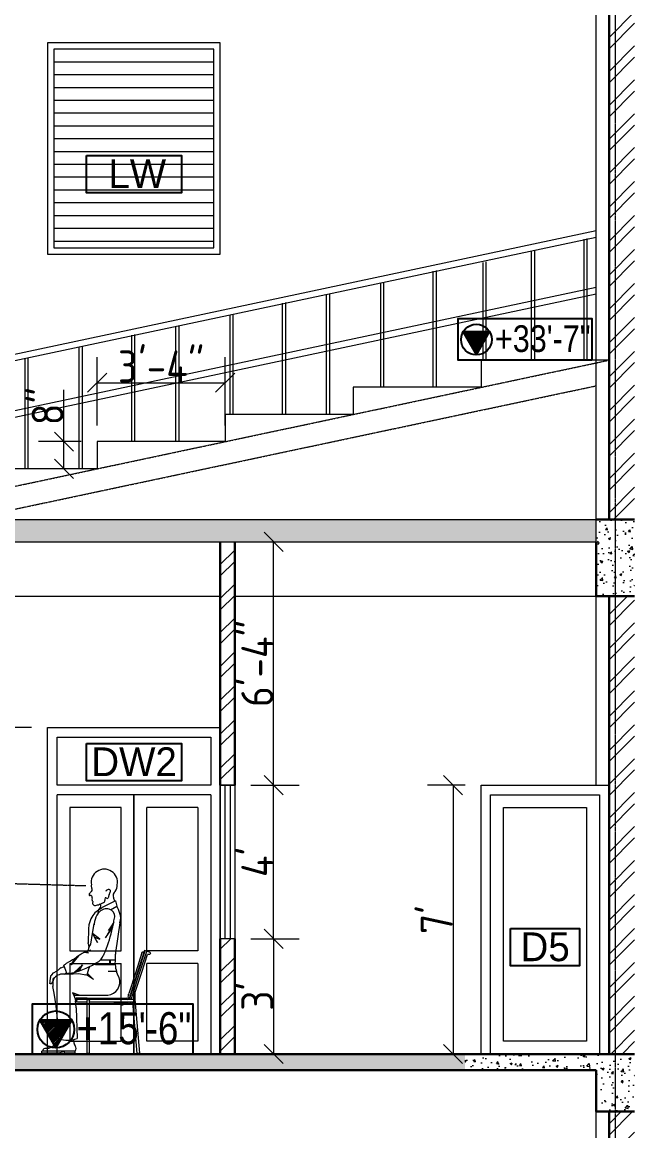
# Model space of a CAD drawing. Extents: x -95606 to 113309, y -42160 to -940.
# Drawn here: x -30678.1 to -30488.2, y -17603.9 to -17257.5 of the extents above; entities that cross this region are included whole.
import ezdxf

# ---------------------------------------------------------------- set-up
doc = ezdxf.new("R2010")
doc.units = 0
doc.header["$LTSCALE"] = 0.02
doc.header["$MEASUREMENT"] = 0
doc.header["$PDMODE"] = 3
doc.header["$PDSIZE"] = -2
for name, pattern in [('( Dashed )', [0.75, 0.5, -0.25]), ('ACAD_ISO04W100', [30, 24, -3, 0, -3]), ('CENTERX2', [101.6, 63.5, -12.7, 12.7, -12.7])]:
    doc.linetypes.add(name, pattern=pattern)
doc.layers.get('0').update_dxf_attribs({"linetype": 'CONTINUOUS'})
doc.layers.get('DEFPOINTS').update_dxf_attribs({"linetype": 'CONTINUOUS'})
for name, color, linetype, lineweight in [('dimension', 250, 'CONTINUOUS', 18), ('DOOR WIN TEXT', 102, 'CONTINUOUS', 25), ('Hatch', 252, 'CONTINUOUS', 9), ('RBH CENTER LINE', 1, 'ACAD_ISO04W100', 13), ('RBH DIMENSIONS', 8, 'CONTINUOUS', 15), ('RBH TEXT', 50, 'CONTINUOUS', 13), ('RBH TEXT FRAME', 90, 'CONTINUOUS', 25), ('RBH WALL - 0.18', 252, 'CONTINUOUS', 18), ('RBH WALL - 0.30', 7, 'CONTINUOUS', 30), ('RBH-FURNITURE', 112, 'CONTINUOUS', 15)]:
    doc.layers.add(name, color=color, linetype=linetype, lineweight=lineweight)
doc.layers.add('RBH DO & WIN', color=7, linetype='CONTINUOUS', lineweight=9, true_color=0x8a008a)
doc.styles.add('RBH-225', font='ARIALN.TTF', dxfattribs={"height": 225})
doc.styles.add('RBH-TEXT', font='ARIALN.TTF', dxfattribs={"height": 175})
doc.styles.get("Standard").update_dxf_attribs({"font": 'ISOCP'})
doc.dimstyles.new('RBH DIM 01', dxfattribs={"dimtxt": 10, "dimasz": 6, "dimexe": 8, "dimexo": 5, "dimgap": 0.09, "dimtad": 1, "dimdec": 0, "dimzin": 0, "dimdsep": 46, "dimlunit": 4, "dimtxsty": 'Standard', "dimblk": 'OBLIQUE', "dimcen": 0.09, "dimclrd": 4, "dimclre": 1, "dimclrt": 2, "dimadec": 0, "dimazin": 0, "dimtfac": 1, "dimtdec": 0, "dimtofl": 0, "dimtmove": 0, "dimatfit": 3, "dimldrblk": 'OPEN30', "dimfxl": 1, "dimtolj": 1, "dimtzin": 0, "dimlwd": -1, "dimlwe": -1, "dimarcsym": 0})
pattern_1 = [(50, (-400882.442, -522400.5036), (7.172601826, -0.62752135), [0.75, -8.25]), (355, (-400882.442, -522400.5036), (-1.38751334, 7.52192134), [0.6, -6.6]), (100.4514445, (-400881.8446, -522400.556), (5.78508847, 6.89439991), [0.63740192, -7.01142112]), (46.1842, (-400882.442, -522398.504), (10.67241331, -1.65519281), [1.125, -12.375]), (96.6356355, (-400881.553, -522398.642), (9.34661946, 9.741186), [0.95610342, -10.5171376]), (351.184164, (-400882.442, -522398.504), (9.34661945, 9.741186), [0.9, -9.90000001]), (21, (-400881.442, -522399.0036), (5.96907052, -4.026188907), [0.75, -8.25]), (326, (-400881.442, -522399.0036), (2.43315332, 7.25150045), [0.6, -6.6]), (71.4514447, (-400880.945, -522399.339), (8.40222377, 3.22531153), [0.6374019, -7.01142112]), (37.5, (-400882.4423, -522400.5036), (0.121598553, 3.328938538), [0, -6.52, 0, -6.7, 0, -6.625]), (7.5, (-400882.4423, -522400.5036), (2.630695374, 3.944117119), [0, -3.82, 0, -6.37, 0, -2.525]), (327.5, (-400884.6723, -522400.5036), (5.338224362, -0.225548717), [0, -2.5, 0, -7.8, 0, -10.35]), (317.5, (-400885.6723, -522400.5036), (5.831861693, 1.001049823), [0, -3.25, 0, -5.18, 0, -7.35])]
pattern_2 = [(50, (-400882.442, -522393.5036), (7.172601826, -0.62752135), [0.75, -8.25]), (355, (-400882.442, -522393.5036), (-1.38751334, 7.52192134), [0.6, -6.6]), (100.4514445, (-400881.8446, -522393.556), (5.78508847, 6.89439991), [0.63740192, -7.01142112]), (46.1842, (-400882.442, -522391.504), (10.67241331, -1.65519281), [1.125, -12.375]), (96.6356355, (-400881.553, -522391.642), (9.34661946, 9.741186), [0.95610342, -10.5171376]), (351.184164, (-400882.442, -522391.504), (9.34661945, 9.741186), [0.9, -9.90000001]), (21, (-400881.442, -522392.0036), (5.96907052, -4.026188907), [0.75, -8.25]), (326, (-400881.442, -522392.0036), (2.43315332, 7.25150045), [0.6, -6.6]), (71.4514447, (-400880.945, -522392.339), (8.40222377, 3.22531153), [0.6374019, -7.01142112]), (37.5, (-400882.4423, -522393.5036), (0.121598553, 3.328938538), [0, -6.52, 0, -6.7, 0, -6.625]), (7.5, (-400882.4423, -522393.5036), (2.630695374, 3.944117119), [0, -3.82, 0, -6.37, 0, -2.525]), (327.5, (-400884.6723, -522393.5036), (5.338224362, -0.225548717), [0, -2.5, 0, -7.8, 0, -10.35]), (317.5, (-400885.6723, -522393.5036), (5.831861693, 1.001049823), [0, -3.25, 0, -5.18, 0, -7.35])]

# ---------------------------------------------------------------- blocks, each defined once
blk = doc.blocks.new('GG5')
at = {"layer": 'RBH-FURNITURE'}
for p, q in [((-13.62, 15.69), (-13.42, 15.69)), ((-13.62, 14.89), (-13.16, 14.89)), ((-13.42, 15.69), (-12.18, 16.1)), ((-11.33, 9.35), (-13.16, 14.89)), ((-10.75, 9.35), (-12.86, 15.88)), ((-10.25, 9.35), (-12.4, 16.03)), ((-12.18, 16.1), (-10.02, 9.35)), ((-11.36, 15.41), (-9.42, 9.35)), ((-9.27, 3.1), (-11.33, 9.35)), ((-8, 0.8), (-10.75, 9.35)), ((-7.51, 0.85), (-10.25, 9.35)), ((-10.02, 9.35), (-7.83, 2.47)), ((-9.42, 9.35), (-7.31, 2.72)), ((-10.73, -15.93), (-9.27, 0.8)), ((-9.94, -16), (-8.54, 0)), ((-9.27, 0.8), (-6.69, 0.8)), ((-8.54, 0), (-4.97, 0)), ((-7.13, 1.21), (-7.32, 0.8)), ((-6.66, 0.95), (-6.82, 0.8)), ((-6.66, 0.95), (-6.69, 0.8)), ((-6.69, 0.8), (5.19, 0.8)), ((-6.66, 0.95), (5.77, 0.95)), ((-6.53, 0.95), (-6.53, 1.13)), ((5.77, 1.37), (-6.37, 1.29)), ((-5.78, 0), (-5.45, 0)), ((-5.45, -0.72), (-5.45, 0)), ((-4.97, 0), (4.97, 0)), ((-4.97, -0.72), (-4.97, 0)), ((4.97, 0), (4.97, 0.48)), ((4.97, 0.08), (4.97, 0.09)), ((4.97, 0.07), (4.97, 0.08)), ((4.97, -16), (4.97, 0)), ((5.56, 0.8), (9.46, 0.8)), ((9.02, 1.39), (5.77, 1.37)), ((5.77, 0.95), (9.46, 0.95)), ((5.77, 0.48), (5.77, 0.48)), ((5.77, 0), (5.77, 0.48)), ((5.77, 0.09), (5.77, 0.08)), ((5.77, 0.08), (5.77, 0.07)), ((5.77, -16), (5.77, 0)), ((5.77, 0), (8.69, 0)), ((9.26, 1.15), (9.26, 0.95)), ((9.46, 0.95), (9.46, 0.8)), ((-7.7, -0.01), (-7.98, -0.27)), ((-5.54, -0.24), (-7.98, -0.43)), ((-7.98, -0.27), (-7.98, -0.43)), ((-7.8, -0.11), (-7.8, -0.01)), ((-6.01, -0.18), (-6.75, -0.18)), ((-2.63, -0.01), (-4.97, -0.2)), ((-10.85, -16.12), (-10.83, -15.92)), ((-10.85, -16.12), (-9.85, -16.21)), ((-10.83, -15.92), (-9.84, -16.01)), ((-9.85, -16.21), (-9.84, -16.01)), ((4.87, -16.2), (4.87, -16)), ((4.87, -16), (5.87, -16)), ((4.87, -16.2), (5.87, -16.2)), ((5.87, -16.2), (5.87, -16))]:
    blk.add_line(p, q, dxfattribs=at)
at = {"layer": 'RBH-FURNITURE', "ltscale": 0.75}
blk.add_line((-9.27, 0.8), (-9.27, 3.1), dxfattribs=at)
at = {"layer": 'RBH-FURNITURE'}
for centre, radius, start, end in [((-13.62, 15.29), 0.4, 89.9996, 271.6586), ((-11.74, 15.29), 0.401, 17.896, 132.766), ((-11.71, 1.18), 4.09, 0.0294, 18.3736), ((-6.75, 1.1), 0.8, 197.8526, 201.9154), ((-6.75, 1.1), 1.28, 239.1233, 270), ((-10.38, 1.59), 3.27, 353.2419, 20.1196), ((-24.39, 18.73), 25.02, 314.2221, 315.6648), ((-6.37, 1.13), 0.16, 90.337, 180), ((-6.01, 0.06), 0.24, 194.1302, 345.8698), ((5.37, 0.44), 0.402, 5.8384, 175.0625), ((8.69, 0.4), 0.4, 0.0017, 90), ((8.69, 0.4), 0.4, 270, 359.9998), ((8.69, 0.4), 0.4, 270, 270.4497), ((9.02, 1.15), 0.24, 359.9988, 89.9501), ((-39.8, 34.48), 47.23, 312.3525, 313.1175), ((-5.21, -0.72), 0.24, 180, 0)]:
    blk.add_arc(centre, radius, start, end, dxfattribs=at)
blk = doc.blocks.new('btyr')
at = {"color": 7, "lineweight": 5}
for p, q in [((125.8, 467.3), (21.8, 415.1)), ((125.8, 467.3), (136.4, 425.6)), ((-52.6, 352), (-66.4, 326)), ((-35.3, 372.8), (-52.6, 352)), ((-6.8, 393.7), (-35.3, 372.8)), ((-9.1, 372.4), (-6, 400.9)), ((-6, 400.9), (8.2, 415.6)), ((-6, 400.9), (21.8, 415.1)), ((85.2, 398.3), (136.4, 425.6)), ((150.1, 401.3), (136.4, 425.6)), ((163.6, 354), (150.1, 401.3)), ((168.1, 331.5), (163.6, 354)), ((-82.7, 280.8), (-86.3, 248.4)), ((-66.4, 326), (-82.7, 280.8)), ((-53.8, 211.8), (-40.7, 288.3)), ((108.1, 282.1), (48, 180.1)), ((111.6, 300.3), (69.5, 236.6)), ((69.5, 236.6), (108.1, 282.1)), ((160.4, 296.4), (126.4, 63.6)), ((160.4, 296.4), (168.1, 331.5)), ((-86.3, 248.4), (-87.3, 140.8)), ((-68.2, 128.5), (-53.8, 211.8)), ((-53.8, 211.8), (-38.6, 184.5)), ((2, 168.8), (-53.8, 211.8)), ((-38.6, 184.5), (2, 168.8)), ((-15.6, 143.4), (-38.6, 184.5)), ((-38.6, 184.5), (-15.6, 143.4)), ((48, 180.1), (102.4, 255.8)), ((-84, 102.2), (-90.5, 77.6)), ((-87.8, 134), (-87.3, 140.8)), ((-87.8, 134), (-84, 102.2)), ((-84, 102.2), (-68.2, 128.5)), ((-162.9, 38.4), (-221, -33.2)), ((-221, -33.2), (-193.6, 14.5)), ((-116.5, 66), (-85.9, 60.7)), ((-112.2, 68.1), (-67.7, 81.9)), ((-85.9, 60.7), (-112.2, 68.1)), ((-67.7, 81.9), (-90.5, 77.6)), ((6, 5.2), (-6, -5.2)), ((7.6, 7.1), (6, 5.2)), ((10.2, 12.2), (7.6, 7.1)), ((7.6, 7.1), (78.7, 7.1)), ((20.4, 28), (10.2, 12.2)), ((78.7, 7.1), (78.7, -30.7)), ((78.7, 7.1), (83.5, 7.1)), ((83.5, 7.1), (83.5, -30.7)), ((83.5, 7.1), (126.7, 7.1)), ((123.9, -30.7), (126.7, 7.1)), ((126.7, 7.1), (126.4, 52.4)), ((-357.9, -94.8), (-331.4, -77.7)), ((-253.6, -96.7), (-277.1, -35.8)), ((-132.5, -32.2), (-198.7, -91.8)), ((-132.5, -32.2), (-174, -84.4)), ((-174, -84.4), (-132.5, -32.2)), ((-154.8, -78), (-132.5, -32.2)), ((-93.6, -100.8), (-84, -63.8)), ((-84, -63.8), (-74, -44)), ((-34.7, -30.7), (-48.6, -30.7)), ((-35.3, -22.8), (-34.7, -30.7)), ((-29.9, -30.7), (-34.7, -30.7)), ((-30.5, -20.3), (-29.9, -30.7)), ((-29.9, -30.7), (78.7, -30.7)), ((134.3, -84.6), (67.7, -84.6)), ((78.7, -30.7), (83.5, -30.7)), ((83.5, -30.7), (123.9, -30.7)), ((145, -113.3), (134.3, -84.6)), ((-387, -178), (-384.7, -165.2)), ((-384.7, -165.2), (-383.2, -129.9)), ((-383.3, -125.8), (-383.2, -129.9)), ((-378.7, -114.9), (-382.4, -120.6)), ((-378.7, -114.9), (-372.7, -110.3)), ((-372.7, -110.3), (-357.9, -94.8)), ((-368.6, -173.3), (-364.4, -165.9)), ((-364.4, -165.9), (-365.4, -177.2)), ((-364.1, -149.3), (-364.4, -165.9)), ((-361.8, -155.5), (-364.4, -165.9)), ((-358.5, -145.6), (-361.8, -155.5)), ((-350.6, -132.4), (-360.6, -140.9)), ((-355.1, -139.5), (-358.5, -145.6)), ((-350.6, -132.4), (-355.1, -139.5)), ((-344.2, -125.3), (-350.6, -132.4)), ((-332.5, -116.8), (-344.2, -125.3)), ((-324.5, -112.8), (-332.5, -116.8)), ((-314.4, -109.6), (-324.5, -112.8)), ((-303, -105.9), (-314.4, -109.6)), ((-288.1, -104), (-303, -105.9)), ((-276.2, -104), (-288.1, -104)), ((-276.2, -104), (-263.9, -99.5)), ((-276.2, -104), (-205.7, -101.2)), ((-253.6, -96.7), (-263.9, -99.5)), ((-253.9, -96.5), (-253.6, -96.7)), ((-251.8, -101.6), (-253.6, -96.7)), ((-205.7, -101.2), (-160.8, -100.5)), ((-160.8, -100.5), (-105.5, -110.1)), ((-94.4, -114.3), (-105.5, -110.1)), ((-94.4, -114.3), (-93.6, -100.8)), ((-45.2, -145.9), (-94.4, -114.3)), ((-93.6, -100.8), (-45.2, -145.9)), ((153.3, -131.2), (145, -113.3)), ((158.6, -153.7), (153.3, -131.2)), ((158.6, -177.5), (158.6, -153.7)), ((-381, -179.7), (-387, -178)), ((-365.4, -177.2), (-365.4, -188.6)), ((-365.4, -188.6), (-364.3, -201.9)), ((-158, -268.5), (-210.5, -250.7)), ((-210.5, -250.7), (-203.4, -259.9)), ((-210.5, -250.7), (-196.6, -276.4)), ((88.4, -263.5), (109.7, -253.7)), ((109.7, -253.7), (128, -239.5)), ((128, -239.5), (142.5, -222)), ((142.5, -222), (154.3, -197.2)), ((154.3, -197.2), (158.6, -177.5)), ((-203.4, -259.9), (-197.5, -265.1)), ((-197.5, -265.1), (-192, -267.8)), ((-196.6, -276.4), (-191.3, -293.5)), ((-192, -267.8), (-183.2, -268.5)), ((-191.3, -293.5), (-187.6, -314.2)), ((-183.2, -268.5), (-158, -268.5)), ((-158, -268.5), (66.2, -268.5)), ((66.2, -268.5), (88.4, -263.5)), ((-182.8, -369.1), (-175.3, -606.6)), ((-360.4, -668.6), (-376, -676.5)), ((-353.8, -661.7), (-360.4, -668.6)), ((-345.9, -651.8), (-353.8, -661.7)), ((-338.9, -641.5), (-345.9, -651.8)), ((-328.4, -635), (-338.9, -641.5)), ((-316.2, -627.6), (-328.4, -635)), ((-301.9, -621.1), (-316.2, -627.6)), ((-200.7, -632.2), (-201, -615.2)), ((-448.9, -722), (-448.9, -706.5)), ((-188.8, -706.8), (-448.9, -706.5)), ((-322, -722.2), (-448.9, -722)), ((-275.5, -712), (-322, -722.2)), ((-268.3, -722.1), (-275.5, -712)), ((-188.7, -722), (-268.3, -722.1)), ((-188.7, -722), (-188.8, -706.8))]:
    blk.add_line(p, q, dxfattribs=at)
for centre, radius, start, end in [((38.2, 612.3), 102.8, 349.72187, 190.27813), ((-73.1, 516.4), 7.97, 141.77203, 243.10557), ((72.1, 409.2), 188.4, 135.22286, 143.50147), ((19.9, 584.6), 83.4, 173.56335, 192.21582), ((-75.1, 554.5), 18.4, 317.02237, 42.97763), ((73.5, 532.7), 24.5, 100.14571, 158.00324), ((73.8, 544.9), 12.9, 346.60906, 111.48734), ((-39.1, 583), 132, 329.69606, 341.87777), ((151.5, 506.3), 45.1, 127.75869, 198.55749), ((66.4, 587.3), 73.2, 321.68258, 3.96178), ((29.8, 585.9), 109.9, 3.38963, 4.22007), ((-74.5, 514.1), 5.33, 245.49275, 283.40658), ((-70.2, 496), 13.3, 38.81268, 103.28449), ((-77.8, 493.3), 21.1, 354.48309, 31.39559), ((-25.5, 480.1), 33.3, 160.28476, 198.29003), ((-86, 439), 42.1, 32.51916, 46.76919), ((-34.9, 451), 18.8, 145.75567, 278.65972), ((-47.4, 568.1), 136.6, 276.44118, 291.08039), ((-18.5, 524.5), 86.2, 283.61145, 312.45484), ((1.7, 430), 10.6, 27.96859, 89.72241), ((-13.2, 428.8), 25.1, 328.36798, 14.40072), ((33, 468.9), 10.4, 309.69338, 8.65143), ((115.8, 478.7), 73, 170.05671, 186.5179), ((44.7, 472.9), 18.4, 52.52834, 92.34821), ((60.4, 496.7), 10.2, 243.62979, 328.29019), ((191.4, 476.4), 123.2, 161.04317, 173.03294), ((16.6, 438.4), 106.6, 15.08701, 30.15519), ((448.4, 485.4), 329.5, 183.35971, 183.69805), ((131.9, 274.5), 173.1, 151.89199, 175.45324), ((52.3, 315.9), 83.4, 137.40546, 151.22198), ((52.3, 315.9), 83.4, 130.74343, 137.40546), ((53.9, 332.4), 72.9, 72.22781, 140.15723), ((63.8, 347.7), 55.6, 356.68304, 77.1735), ((131.9, 274.5), 173.1, 175.45324, 178.411), ((-1161, 542.7), 1295.5, 347.20375, 348.39633), ((-1161, 542.7), 1295.5, 348.39633, 349.21356), ((-1161, 542.7), 1295.5, 349.21356, 351.17013), ((-1161, 542.7), 1295.5, 338.83857, 347.20375), ((44.1, -489.9), 557.8, 115.14278, 122.93032), ((44.8, -259.2), 362.9, 124.92018, 131.05895), ((44.8, -259.2), 362.9, 119.81828, 124.92018), ((44.8, -259.2), 362.9, 116.38391, 119.81828), ((44.8, -259.2), 362.9, 118.04953, 119.81828), ((44.8, -259.2), 362.9, 115.63386, 116.38391), ((44.8, -259.2), 362.9, 111.89097, 115.63386), ((-22.9, 72.8), 62.4, 314.05665, 342.82699), ((-20.7, 96.7), 71.2, 323.60342, 342.32178), ((163.8, 58.1), 37.8, 171.69432, 188.73583), ((-467.9, 147.7), 263.5, 301.18593, 303.93939), ((-433.6, 66.1), 177.5, 309.48504, 313.69895), ((-287, -83.3), 31.9, 115.35531, 138.69821), ((-360.6, 103.4), 168.8, 290.77693, 295.02963), ((-301.6, 72.1), 122.3, 275.82863, 283.63377), ((-36.9, -323.2), 374.5, 126.39493, 129.88819), ((-384, 578.3), 695.2, 285.45785, 287.5813), ((-384, 578.3), 695.2, 287.5813, 289.24937), ((-384, 578.3), 695.2, 289.24937, 293.82845), ((-384, 578.3), 695.2, 293.82845, 295.60421), ((-384, 578.3), 695.2, 295.60421, 302.93563), ((258.2, -32.7), 134.2, 179.13219, 202.72745), ((-377.2, -124.1), 6.3, 146.30993, 195.9454), ((-351.5, -149.5), 12.6, 136.62961, 178.89987), ((-211.1, -341.3), 243.1, 93.36136, 99.63384), ((-384, 578.3), 695.2, 283.19492, 285.45785), ((-379.5, -167.1), 12.6, 263.41806, 330.65167), ((-2895.1, -703), 2580, 2.0854, 11.19794), ((-394.3, -359.8), 211.7, 4.25454, 12.42447), ((-394.3, -359.8), 211.7, 357.48232, 4.25454), ((-424.3, -706.8), 20.3, 96.30026, 179.14604), ((-396.8, -819.5), 136.2, 91.94497, 102.59926), ((-409, -605.9), 77.9, 275.58545, 295.07763), ((-249.2, -429.8), 191.6, 249.33256, 292.7092), ((-348.9, -556.8), 79.7, 306.15218, 312.24677), ((-149.6, -634.7), 51.1, 177.29065, 216.74365), ((-215.8, -687.2), 33.4, 324.01662, 41.12771)]:
    blk.add_arc(centre, radius, start, end, dxfattribs=at)
blk = doc.blocks.new('_Oblique')
at = {"color": 0, "linetype": 'ByBlock', "lineweight": -2}
blk.add_line((-0.5, -0.5), (0.5, 0.5), dxfattribs=at)
blk = doc.blocks.new('*D748')
at = {"layer": 'DEFPOINTS', "color": 0, "lineweight": -2, "ltscale": 0.75, "transparency": 16777216}
for p in [(-30534.7, -17495.94), (-30543.47, -17579.94), (-30534.7, -17579.94)]:
    blk.add_point(p, dxfattribs=at)
at = {"layer": 'RBH DIMENSIONS', "color": 1, "ltscale": 0.75, "transparency": 16777216}
for p, q in [((-30539.7, -17495.94), (-30551.47, -17495.94)), ((-30539.7, -17579.94), (-30551.47, -17579.94))]:
    blk.add_line(p, q, dxfattribs=at)
at = {"layer": 'RBH DIMENSIONS', "color": 4, "ltscale": 0.75, "transparency": 16777216}
blk.add_line((-30543.47, -17495.94), (-30543.47, -17579.94), dxfattribs=at)
at = {"layer": 'RBH DIMENSIONS', "color": 4, "ltscale": 0.75, "transparency": 16777216, "xscale": 6, "yscale": 6, "zscale": 6}
for p, rotation in [((-30543.47, -17495.94), 90), ((-30543.47, -17579.94), 270)]:
    blk.add_blockref('_Oblique', p, dxfattribs=dict(at, rotation=rotation))
at = {"layer": 'RBH DIMENSIONS', "color": 2, "ltscale": 0.75, "transparency": 16777216, "insert": (-30548.56, -17537.94), "char_height": 10, "attachment_point": 5, "rotation": 90}
blk.add_mtext("\\A1;7'", dxfattribs=at)
blk = doc.blocks.new('_Open30')
at = {"color": 0, "linetype": 'ByBlock', "lineweight": -2}
for p, q in [((-1, 0.268), (0, 0)), ((0, 0), (-1, -0.268)), ((0, 0), (-1, 0))]:
    blk.add_line(p, q, dxfattribs=at)
blk = doc.blocks.new('*D715')
at = {"layer": 'DEFPOINTS', "color": 0, "lineweight": -2, "ltscale": 0.75, "transparency": 16777216}
for p in [(-30611.7, -17543.94), (-30611.7, -17579.94), (-30599.53, -17579.94)]:
    blk.add_point(p, dxfattribs=at)
at = {"layer": 'RBH DIMENSIONS', "color": 1, "ltscale": 0.75, "transparency": 16777216}
for p, q in [((-30606.7, -17543.94), (-30591.53, -17543.94)), ((-30606.7, -17579.94), (-30591.53, -17579.94))]:
    blk.add_line(p, q, dxfattribs=at)
at = {"layer": 'RBH DIMENSIONS', "color": 4, "ltscale": 0.75, "transparency": 16777216}
blk.add_line((-30599.53, -17543.94), (-30599.53, -17579.94), dxfattribs=at)
at = {"layer": 'RBH DIMENSIONS', "color": 4, "ltscale": 0.75, "transparency": 16777216, "xscale": 6, "yscale": 6, "zscale": 6}
for p, rotation in [((-30599.53, -17543.94), 90), ((-30599.53, -17579.94), 270)]:
    blk.add_blockref('_Oblique', p, dxfattribs=dict(at, rotation=rotation))
at = {"layer": 'RBH DIMENSIONS', "color": 2, "ltscale": 0.75, "transparency": 16777216, "insert": (-30604.62, -17561.94), "char_height": 10, "attachment_point": 5, "rotation": 90}
blk.add_mtext("\\A1;3'", dxfattribs=at)
blk = doc.blocks.new('*D716')
at = {"layer": 'DEFPOINTS', "color": 0, "lineweight": -2, "ltscale": 0.75, "transparency": 16777216}
for p in [(-30611.7, -17495.94), (-30599.53, -17495.94), (-30611.7, -17543.94)]:
    blk.add_point(p, dxfattribs=at)
at = {"layer": 'RBH DIMENSIONS', "color": 1, "ltscale": 0.75, "transparency": 16777216}
for p, q in [((-30606.7, -17495.94), (-30591.53, -17495.94)), ((-30606.7, -17543.94), (-30591.53, -17543.94))]:
    blk.add_line(p, q, dxfattribs=at)
at = {"layer": 'RBH DIMENSIONS', "color": 4, "ltscale": 0.75, "transparency": 16777216}
blk.add_line((-30599.53, -17543.94), (-30599.53, -17495.94), dxfattribs=at)
at = {"layer": 'RBH DIMENSIONS', "color": 4, "ltscale": 0.75, "transparency": 16777216, "xscale": 6, "yscale": 6, "zscale": 6}
for p, rotation in [((-30599.53, -17495.94), 90), ((-30599.53, -17543.94), 270)]:
    blk.add_blockref('_Oblique', p, dxfattribs=dict(at, rotation=rotation))
at = {"layer": 'RBH DIMENSIONS', "color": 2, "ltscale": 0.75, "transparency": 16777216, "insert": (-30604.62, -17519.94), "char_height": 10, "attachment_point": 5, "rotation": 90}
blk.add_mtext("\\A1;4'", dxfattribs=at)
blk = doc.blocks.new('*D684')
at = {"layer": 'DEFPOINTS', "color": 0, "ltscale": 0.75, "transparency": 16777216}
for p in [(369591.24, 504748.56), (369576.16, 504646.56), (369582.38, 504646.56)]:
    blk.add_point(p, dxfattribs=at)
at = {"layer": 'RBH DIMENSIONS', "color": 1, "ltscale": 0.75, "transparency": 16777216}
for p, q in [((369586.24, 504748.56), (369568.16, 504748.56)), ((369577.38, 504646.56), (369568.16, 504646.56))]:
    blk.add_line(p, q, dxfattribs=at)
at = {"layer": 'RBH DIMENSIONS', "color": 4, "ltscale": 0.75, "transparency": 16777216}
blk.add_line((369576.16, 504748.56), (369576.16, 504646.56), dxfattribs=at)
at = {"layer": 'RBH DIMENSIONS', "color": 4, "ltscale": 0.75, "transparency": 16777216, "xscale": 6, "yscale": 6, "zscale": 6}
for p, rotation in [((369576.16, 504748.56), 90), ((369576.16, 504646.56), 270)]:
    blk.add_blockref('_Oblique', p, dxfattribs=dict(at, rotation=rotation))
at = {"layer": 'RBH DIMENSIONS', "color": 2, "ltscale": 0.75, "transparency": 16777216, "insert": (369570.89, 504697.56), "char_height": 10, "attachment_point": 5, "rotation": 90}
blk.add_mtext('\\A1;8\'-6"', dxfattribs=at)
blk = doc.blocks.new('*D758')
at = {"layer": 'DEFPOINTS', "color": 0, "lineweight": -2, "ltscale": 0.75, "transparency": 16777216}
for p in [(-30611.7, -17419.9), (-30599.53, -17419.9), (-30611.7, -17495.94)]:
    blk.add_point(p, dxfattribs=at)
at = {"layer": 'dimension', "color": 1, "ltscale": 0.75, "transparency": 16777216}
for p, q in [((-30606.7, -17419.9), (-30591.53, -17419.9)), ((-30606.7, -17495.94), (-30591.53, -17495.94))]:
    blk.add_line(p, q, dxfattribs=at)
at = {"layer": 'dimension', "color": 4, "ltscale": 0.75, "transparency": 16777216}
blk.add_line((-30599.53, -17495.94), (-30599.53, -17419.9), dxfattribs=at)
at = {"layer": 'dimension', "color": 4, "ltscale": 0.75, "transparency": 16777216, "xscale": 6, "yscale": 6, "zscale": 6}
for p, rotation in [((-30599.53, -17419.9), 90), ((-30599.53, -17495.94), 270)]:
    blk.add_blockref('_Oblique', p, dxfattribs=dict(at, rotation=rotation))
at = {"layer": 'dimension', "color": 2, "ltscale": 0.75, "transparency": 16777216, "insert": (-30604.62, -17457.92), "char_height": 10, "attachment_point": 5, "rotation": 90}
blk.add_mtext('\\A1;6\'-4"', dxfattribs=at)
blk = doc.blocks.new('*D760')
at = {"layer": 'DEFPOINTS', "color": 0, "lineweight": -2, "ltscale": 0.75, "transparency": 16777216}
for p in [(-30665.07, -17388.6), (-30654.7, -17388.6), (-30654.7, -17397.09)]:
    blk.add_point(p, dxfattribs=at)
at = {"layer": 'dimension', "color": 4, "ltscale": 0.75, "transparency": 16777216}
for p, q in [((-30665.07, -17388.6), (-30665.07, -17372.42)), ((-30665.07, -17397.09), (-30665.07, -17388.6))]:
    blk.add_line(p, q, dxfattribs=at)
at = {"layer": 'dimension', "color": 1, "ltscale": 0.75, "transparency": 16777216}
for p, q in [((-30659.7, -17388.6), (-30673.07, -17388.6)), ((-30659.7, -17397.09), (-30673.07, -17397.09))]:
    blk.add_line(p, q, dxfattribs=at)
at = {"layer": 'dimension', "color": 4, "ltscale": 0.75, "transparency": 16777216, "xscale": 6, "yscale": 6, "zscale": 6}
for p, rotation in [((-30665.07, -17388.6), 90), ((-30665.07, -17397.09), 270)]:
    blk.add_blockref('_Oblique', p, dxfattribs=dict(at, rotation=rotation))
at = {"layer": 'dimension', "color": 2, "ltscale": 0.75, "transparency": 16777216, "insert": (-30670.16, -17377.51), "char_height": 10, "attachment_point": 5, "rotation": 90}
blk.add_mtext('\\A1;8"', dxfattribs=at)
blk = doc.blocks.new('*D761')
at = {"layer": 'DEFPOINTS', "color": 0, "lineweight": -2, "ltscale": 0.75, "transparency": 16777216}
for p in [(-30614.7, -17370.19), (-30654.7, -17388.6), (-30614.7, -17388.6)]:
    blk.add_point(p, dxfattribs=at)
at = {"layer": 'dimension', "color": 1, "ltscale": 0.75, "transparency": 16777216}
for p, q in [((-30654.7, -17383.6), (-30654.7, -17362.19)), ((-30614.7, -17383.6), (-30614.7, -17362.19))]:
    blk.add_line(p, q, dxfattribs=at)
at = {"layer": 'dimension', "color": 4, "ltscale": 0.75, "transparency": 16777216}
blk.add_line((-30654.7, -17370.19), (-30614.7, -17370.19), dxfattribs=at)
at = {"layer": 'dimension', "color": 4, "ltscale": 0.75, "transparency": 16777216, "xscale": 6, "yscale": 6, "zscale": 6, "rotation": 180}
blk.add_blockref('_Oblique', (-30654.7, -17370.19), dxfattribs=at)
at = {"layer": 'dimension', "color": 4, "ltscale": 0.75, "transparency": 16777216, "xscale": 6, "yscale": 6, "zscale": 6}
blk.add_blockref('_Oblique', (-30614.7, -17370.19), dxfattribs=at)
at = {"layer": 'dimension', "color": 2, "ltscale": 0.75, "transparency": 16777216, "insert": (-30634.7, -17365.1), "char_height": 10, "attachment_point": 5}
blk.add_mtext('\\A1;3\'-4"', dxfattribs=at)
blk = doc.blocks.new('HGHBT')
at = {"layer": 'RBH DO & WIN', "ltscale": 0.75}
for p, q in [((-54, 0), (-54, 102)), ((-54, 102), (0, 102)), ((0, 102), (0, 0)), ((-51, 84), (-51, 99)), ((-51, 99), (-3, 99)), ((-27, 99), (-3, 99)), ((-3, 99), (-3, 84)), ((-3, 99), (-3, 84)), ((-3, 84), (-51, 84)), ((-51, 0), (-51, 81)), ((-3, 81), (-51, 81)), ((-27, 81), (-27, 0)), ((-27, 0), (-27, 81)), ((-3, 81), (-3, 0)), ((-3, 81), (-3, 0)), ((-47, 77), (-47, 32.28)), ((-31, 77), (-47, 77)), ((-31, 32.28), (-31, 77)), ((-23, 32.28), (-23, 77)), ((-7, 77), (-23, 77)), ((-7, 77), (-7, 32.28)), ((-47, 32.28), (-31, 32.28)), ((-7, 32.28), (-23, 32.28)), ((-47, 28.28), (-47, 4)), ((-47, 28.28), (-31, 28.28)), ((-31, 4), (-31, 28.28)), ((-7, 28.28), (-23, 28.28)), ((-23, 4), (-23, 28.28)), ((-7, 28.28), (-7, 4)), ((-47, 4), (-31, 4)), ((-7, 4), (-23, 4))]:
    blk.add_line(p, q, dxfattribs=at)
at = {"layer": 'RBH DIMENSIONS', "ltscale": 0.75}
dim = blk.add_linear_dim(base=(-69.08, 0), p1=(-54, 102), p2=(-62.86, 0), angle=90, dimstyle='RBH DIM 01', dxfattribs=at)
dim.commit()
dim.dimension.update_dxf_attribs({"geometry": '*D684', "text_midpoint": (-74.35, 51), "insert": (-369645.24, -504646.56)})

msp = doc.modelspace()

# ---------------------------------------------------------------- hatches: boundary and pattern name
at = {"layer": 'Hatch', "ltscale": 0.75}
h = msp.add_hatch(dxfattribs=at)
h.set_pattern_fill('ANSI32', color=256, scale=20)
h.set_pattern_definition([(45, (-400918.442, -522400.5036), (-5.30330086, 5.30330086), []), (45, (-400914.907, -522400.5036), (-5.30330086, 5.30330086), [])])
h.paths.add_polyline_path([(-30486.703, -17597.942), (-30494.703, -17597.942), (-30494.703, -17753.942), (-30486.703, -17753.942)])
h.paths.add_polyline_path([(-30486.703, -17131.552), (-30494.703, -17131.552), (-30494.703, -17342.942), (-30486.703, -17342.942)])
h.paths.add_polyline_path([(-30494.703, -17412.898), (-30486.703, -17412.898), (-30486.703, -17342.942), (-30494.703, -17342.942)])
h.paths.add_polyline_path([(-30486.703, -17436.898), (-30494.703, -17436.898), (-30494.703, -17579.942), (-30486.703, -17579.942)])
h = msp.add_hatch(dxfattribs=at)
h.set_pattern_fill('AR-CONC', color=256)
h.set_pattern_definition(pattern_2)
h.paths.add_polyline_path([(-30720.703, -17412.898), (-30729.221, -17412.898), (-30730.347, -17413.137), (-30730.347, -17420.293), (-30728.486, -17419.898), (-30720.703, -17419.898)])
h.paths.add_polyline_path([(-30498.703, -17419.898), (-30498.703, -17412.898), (-30720.703, -17412.898), (-30720.703, -17419.898)])
h = msp.add_hatch(dxfattribs=at)
h.set_pattern_fill('AR-CONC', color=256)
h.set_pattern_definition(pattern_2)
h.paths.add_polyline_path([(-30492.703, -17412.898), (-30498.703, -17412.898), (-30498.703, -17436.898), (-30492.703, -17436.898)])
h.paths.add_polyline_path([(-30486.703, -17412.898), (-30492.703, -17412.898), (-30492.703, -17436.898), (-30486.703, -17436.898)])
h = msp.add_hatch(dxfattribs=at)
h.set_pattern_fill('ANSI32', color=256, scale=20)
h.set_pattern_definition([(45, (-400917.692, -522400.5036), (-5.30330086, 5.30330086), []), (45, (-400914.157, -522400.5036), (-5.30330086, 5.30330086), [])])
h.paths.add_polyline_path([(-30611.703, -17543.942), (-30616.203, -17543.942), (-30616.203, -17579.942), (-30611.703, -17579.942)])
h.paths.add_polyline_path([(-30611.703, -17419.898), (-30616.203, -17419.898), (-30616.203, -17495.942), (-30611.703, -17495.942)])
h = msp.add_hatch(dxfattribs=at)
h.set_pattern_fill('AR-CONC', color=256)
h.set_pattern_definition(pattern_1)
h.paths.add_polyline_path([(-30714.703, -17584.942), (-30545.703, -17584.942), (-30539.703, -17584.942), (-30539.703, -17579.942), (-30726.703, -17579.942), (-30726.703, -17597.942), (-30714.703, -17597.942)])
h = msp.add_hatch(dxfattribs=at)
h.set_pattern_fill('AR-CONC', color=256)
h.set_pattern_definition(pattern_1)
h.paths.add_polyline_path([(-30486.703, -17584.942), (-30486.703, -17579.942), (-30539.703, -17579.942), (-30539.703, -17584.942), (-30533.703, -17584.942), (-30533.703, -17584.942)])
h = msp.add_hatch(dxfattribs=at)
h.set_pattern_fill('AR-CONC', color=256)
h.set_pattern_definition(pattern_1)
h.paths.add_polyline_path([(-30492.703, -17584.942), (-30498.703, -17584.942), (-30498.703, -17597.942), (-30492.703, -17597.942)])
h.paths.add_polyline_path([(-30486.703, -17584.942), (-30492.703, -17584.942), (-30492.703, -17597.942), (-30486.703, -17597.942)])
at = {"layer": 'RBH TEXT FRAME'}
h = msp.add_hatch(dxfattribs=at)
h.set_pattern_fill('ANSI31', color=1, scale=3.332)
h.set_pattern_definition([(45, (-113457.61375, -18044.3846), (-0.2945099744, 0.2945099744), [])])
h.paths.add_polyline_path([(-30532.013, -17354.328), (-30540.314, -17354.328), (-30536.163, -17361.516)])
h = msp.add_hatch(dxfattribs=at)
h.set_pattern_fill('ANSI31', color=1, scale=4)
h.set_pattern_definition([(45, (-130213.18445, -18397.7662), (-0.3535533906, 0.3535533906), [])])
h.paths.add_polyline_path([(-30662.643, -17569.367), (-30672.608, -17569.367), (-30667.626, -17577.996)])

# ---------------------------------------------------------------- linework, layer by layer
at = {"layer": 'dimension', "linetype": '( Dashed )', "ltscale": 0.25}
for p, q in [((-30729.221, -17412.898), (-30494.703, -17363.137)), ((-30695.496, -17412.898), (-30498.703, -17371.142))]:
    msp.add_line(p, q, dxfattribs=at)
at = {"layer": 'dimension', "ltscale": 0.75}
for p, q in [((-30729.221, -17412.898), (-30494.703, -17412.898)), ((-30498.703, -17412.898), (-30486.703, -17412.898)), ((-30728.486, -17419.898), (-30498.703, -17419.898))]:
    msp.add_line(p, q, dxfattribs=at)
msp.add_lwpolyline([(-30494.703, -17363.137), (-30534.703, -17363.137), (-30534.703, -17371.625), (-30574.703, -17371.625), (-30574.703, -17380.112), (-30614.703, -17380.112), (-30614.703, -17388.599), (-30654.703, -17388.599), (-30654.703, -17397.087), (-30694.703, -17397.087), (-30694.703, -17405.574), (-30734.703, -17405.574), (-30734.703, -17414.061), (-30774.703, -17414.061), (-30774.703, -17422.549), (-30814.703, -17422.549), (-30814.703, -17431.036), (-30854.703, -17431.036), (-30854.703, -17439.523), (-30894.703, -17439.523), (-30894.703, -17448.011)], dxfattribs=at)
at = {"layer": 'RBH CENTER LINE', "linetype": 'CENTERX2', "ltscale": 0.12}
msp.add_line((-30492.703, -18008.254), (-30492.703, -17198.803), dxfattribs=at)
at = {"layer": 'RBH DIMENSIONS', "ltscale": 0.75}
for p, q in [((-30611.703, -17495.942), (-30616.203, -17495.942)), ((-30611.703, -17543.942), (-30616.203, -17543.942))]:
    msp.add_line(p, q, dxfattribs=at)
at = {"layer": 'RBH DO & WIN', "ltscale": 0.75}
for p, q in [((-30670.203, -17264.012), (-30670.203, -17330.012)), ((-30668.203, -17266.012), (-30668.203, -17328.012)), ((-30618.203, -17266.012), (-30663.203, -17266.012)), ((-30618.203, -17270.012), (-30668.203, -17270.012)), ((-30618.203, -17274.012), (-30668.203, -17274.012)), ((-30618.203, -17278.012), (-30668.203, -17278.012)), ((-30618.203, -17282.012), (-30668.203, -17282.012)), ((-30618.203, -17286.012), (-30668.203, -17286.012)), ((-30618.203, -17290.012), (-30668.203, -17290.012)), ((-30618.203, -17294.012), (-30668.203, -17294.012)), ((-30618.203, -17298.012), (-30668.203, -17298.012)), ((-30618.203, -17302.012), (-30668.203, -17302.012)), ((-30618.203, -17306.012), (-30668.203, -17306.012)), ((-30618.203, -17310.012), (-30668.203, -17310.012)), ((-30618.203, -17314.012), (-30668.203, -17314.012)), ((-30618.203, -17318.012), (-30668.203, -17318.012)), ((-30887.193, -17405.091), (-30498.703, -17322.66)), ((-30618.203, -17322.012), (-30668.203, -17322.012)), ((-30885.193, -17406.712), (-30498.703, -17324.704)), ((-30618.203, -17326.012), (-30668.203, -17326.012)), ((-30502.509, -17363.137), (-30502.509, -17325.341)), ((-30501.509, -17363.137), (-30501.509, -17325.129)), ((-30518.907, -17363.137), (-30518.907, -17328.991)), ((-30517.907, -17363.137), (-30517.907, -17328.779)), ((-30534.083, -17363.137), (-30534.083, -17332.583)), ((-30533.083, -17363.137), (-30533.083, -17332.37)), ((-30549.638, -17371.625), (-30549.638, -17335.341)), ((-30548.638, -17371.625), (-30548.638, -17335.129)), ((-30876.605, -17420.529), (-30498.703, -17340.344)), ((-30566.036, -17371.625), (-30566.036, -17338.991)), ((-30565.036, -17371.625), (-30565.036, -17338.779)), ((-30876.605, -17422.574), (-30498.703, -17342.389)), ((-30582.96, -17380.112), (-30582.96, -17342.583)), ((-30581.96, -17380.112), (-30581.96, -17342.37)), ((-30596.767, -17380.112), (-30596.767, -17345.341)), ((-30595.767, -17380.112), (-30595.767, -17345.129)), ((-30613.165, -17380.112), (-30613.165, -17348.991)), ((-30612.165, -17380.112), (-30612.165, -17348.779)), ((-30630.089, -17388.599), (-30630.089, -17352.583)), ((-30629.089, -17388.599), (-30629.089, -17352.37)), ((-30643.896, -17388.599), (-30643.896, -17355.341)), ((-30642.896, -17388.599), (-30642.896, -17355.129)), ((-30660.294, -17397.087), (-30660.294, -17358.991)), ((-30659.294, -17397.087), (-30659.294, -17358.779)), ((-30677.218, -17397.087), (-30677.218, -17362.583)), ((-30676.218, -17397.087), (-30676.218, -17362.37)), ((-30614.816, -17495.942), (-30614.816, -17543.942)), ((-30613.089, -17495.942), (-30613.089, -17543.942))]:
    msp.add_line(p, q, dxfattribs=at)
for points in [[(-30670.203, -17330.012), (-30616.203, -17330.012), (-30616.203, -17264.012), (-30670.203, -17264.012)], [(-30668.203, -17328.012), (-30618.203, -17328.012), (-30618.203, -17266.012), (-30668.203, -17266.012)], [(-30616.203, -17495.942), (-30611.703, -17495.942)], [(-30534.703, -17579.942), (-30534.703, -17495.942), (-30494.703, -17495.942), (-30494.703, -17579.942)], [(-30611.703, -17543.942), (-30616.203, -17543.942)]]:
    msp.add_lwpolyline(points, dxfattribs=at)
for points in [[(-30616.203, -17495.942), (-30611.703, -17495.942), (-30611.703, -17543.942), (-30616.203, -17543.942)], [(-30531.703, -17498.942), (-30497.703, -17498.942), (-30497.703, -17579.942), (-30531.703, -17579.942)], [(-30527.703, -17502.942), (-30501.703, -17502.942), (-30501.703, -17575.942), (-30527.703, -17575.942)]]:
    msp.add_lwpolyline(points, close=True, dxfattribs=at)
at = {"layer": 'RBH TEXT FRAME', "color": 4}
for points in [[(-30658.035, -17299.183), (-30628.37, -17299.183), (-30628.37, -17310.864), (-30658.035, -17310.864)], [(-30658.035, -17482.934), (-30628.37, -17482.934), (-30628.37, -17494.614), (-30658.035, -17494.614)], [(-30525.527, -17540.744), (-30503.93, -17540.744), (-30503.93, -17552.425), (-30525.527, -17552.425)]]:
    msp.add_lwpolyline(points, close=True, dxfattribs=at)
at = {"layer": 'RBH TEXT FRAME', "color": 1}
for points in [[(-30500.087, -17363.137), (-30541.831, -17363.137), (-30541.831, -17350.099), (-30500.087, -17350.099)], [(-30536.163, -17361.516), (-30532.013, -17354.328), (-30540.314, -17354.328)], [(-30624.79, -17579.942), (-30674.904, -17579.942), (-30674.904, -17564.29), (-30624.79, -17564.29)], [(-30667.626, -17577.996), (-30662.643, -17569.367), (-30672.608, -17569.367)]]:
    msp.add_lwpolyline(points, close=True, dxfattribs=at)
for centre, radius in [((-30536.163, -17356.724), 4.793), ((-30667.626, -17572.243), 5.754)]:
    msp.add_circle(centre, radius, dxfattribs=at)
at = {"layer": 'RBH WALL - 0.18', "ltscale": 0.75}
for p, q in [((-30498.703, -17419.898), (-30498.703, -17179.802)), ((-30498.703, -17495.942), (-30498.703, -17426.898)), ((-30714.703, -17436.898), (-30616.203, -17436.898)), ((-30611.703, -17436.898), (-30498.703, -17436.898)), ((-30498.703, -17753.942), (-30498.703, -17597.942))]:
    msp.add_line(p, q, dxfattribs=at)
at = {"layer": 'RBH WALL - 0.30', "ltscale": 0.75}
for p, q in [((-30494.703, -17342.942), (-30494.703, -17131.552)), ((-30494.703, -17335.942), (-30494.703, -17412.898)), ((-30486.703, -17412.898), (-30498.703, -17412.898)), ((-30616.203, -17495.942), (-30616.203, -17419.898)), ((-30611.703, -17495.942), (-30611.703, -17419.898)), ((-30498.703, -17419.898), (-30498.703, -17436.898)), ((-30498.703, -17436.898), (-30486.703, -17436.898)), ((-30494.703, -17436.898), (-30494.703, -17579.942)), ((-30616.203, -17579.942), (-30616.203, -17543.942)), ((-30611.703, -17579.942), (-30611.703, -17543.942)), ((-30726.703, -17579.942), (-30486.703, -17579.942)), ((-30714.703, -17584.942), (-30498.703, -17584.942)), ((-30498.703, -17584.942), (-30498.703, -17597.942)), ((-30498.703, -17597.942), (-30486.703, -17597.942)), ((-30494.703, -17597.942), (-30494.703, -17753.942))]:
    msp.add_line(p, q, dxfattribs=at)
at = {"layer": 'RBH WALL - 0.30', "color": 1, "linetype": '( Dashed )', "lineweight": 5, "ltscale": 0.25}
msp.add_line((-31436.589, -17504.837), (-30658.17, -17527.338), dxfattribs=at)

# ---------------------------------------------------------------- block references
at = {"layer": 'RBH DIMENSIONS', "xscale": -1}
msp.add_blockref('GG5', (-30652.07, -17563.742), dxfattribs=at)
at = {"layer": 'RBH WALL - 0.30'}
msp.add_blockref('HGHBT', (-30616.203, -17579.942), dxfattribs=at)
at = {"layer": 'RBH-FURNITURE', "xscale": 0.04, "yscale": 0.04, "zscale": 0.04}
msp.add_blockref('btyr', (-30653.973, -17550.792), dxfattribs=at)

# ---------------------------------------------------------------- texts
at = {"layer": 'DOOR WIN TEXT', "color": 4, "char_height": 9, "attachment_point": 1, "style": 'RBH-225'}
for s, insert in [('\\pi27.336;{\\fStylus BT|b0|i0|c0|p34;LW}', (-30678.519, -17300.371)), ('\\pi21.999;{\\fStylus BT|b0|i0|c0|p34;DW2}', (-30678.519, -17484.122)), ('\\pi27.58;{\\fStylus BT|b0|i0|c0|p34;D5}', (-30549.944, -17541.932))]:
    msp.add_mtext_dynamic_manual_height_columns(s, width=70.71517, gutter_width=1, heights=[0], dxfattribs=dict(at, insert=insert))
at = {"layer": 'RBH TEXT', "attachment_point": 1, "style": 'RBH-TEXT'}
for s, insert, char_height in [(' +33\'-7" ', (-30533.008, -17352.247), 8.33), (' +15\'-6" ', (-30664.311, -17566.869), 10)]:
    msp.add_mtext_dynamic_manual_height_columns(s, width=754.00156, gutter_width=280, heights=[0], dxfattribs=dict(at, insert=insert, char_height=char_height))

# ---------------------------------------------------------------- dimensions: what is measured, and where the dimension line sits
at = {"layer": 'dimension', "ltscale": 0.75}
dim = msp.add_linear_dim(base=(-30614.703, -17370.187), p1=(-30654.703, -17388.599), p2=(-30614.703, -17388.599), dimstyle='RBH DIM 01', dxfattribs=at)
dim.commit()
dim.dimension.update_dxf_attribs({"geometry": '*D761', "text_midpoint": (-30634.703, -17365.097)})
for base, p1, p2, picture, middle in [((-30665.066, -17388.599), (-30654.703, -17397.087), (-30654.703, -17388.599), '*D760', (-30670.156, -17377.509)), ((-30599.534, -17419.898), (-30611.703, -17495.942), (-30611.703, -17419.898), '*D758', (-30604.624, -17457.92))]:
    dim = msp.add_linear_dim(base=base, p1=p1, p2=p2, angle=90, dimstyle='RBH DIM 01', dxfattribs=at)
    dim.commit()
    dim.dimension.update_dxf_attribs({"geometry": picture, "text_midpoint": middle})
at = {"layer": 'RBH DIMENSIONS', "ltscale": 0.75}
for base, p1, p2, picture, middle in [((-30599.534, -17495.942), (-30611.703, -17543.942), (-30611.703, -17495.942), '*D716', (-30604.624, -17519.942)), ((-30543.472, -17579.942), (-30534.703, -17495.942), (-30534.703, -17579.942), '*D748', (-30548.562, -17537.942)), ((-30599.534, -17579.942), (-30611.703, -17543.942), (-30611.703, -17579.942), '*D715', (-30604.624, -17561.942))]:
    dim = msp.add_linear_dim(base=base, p1=p1, p2=p2, angle=90, dimstyle='RBH DIM 01', dxfattribs=at)
    dim.commit()
    dim.dimension.update_dxf_attribs({"geometry": picture, "text_midpoint": middle})

doc.saveas('drawing.dxf')
